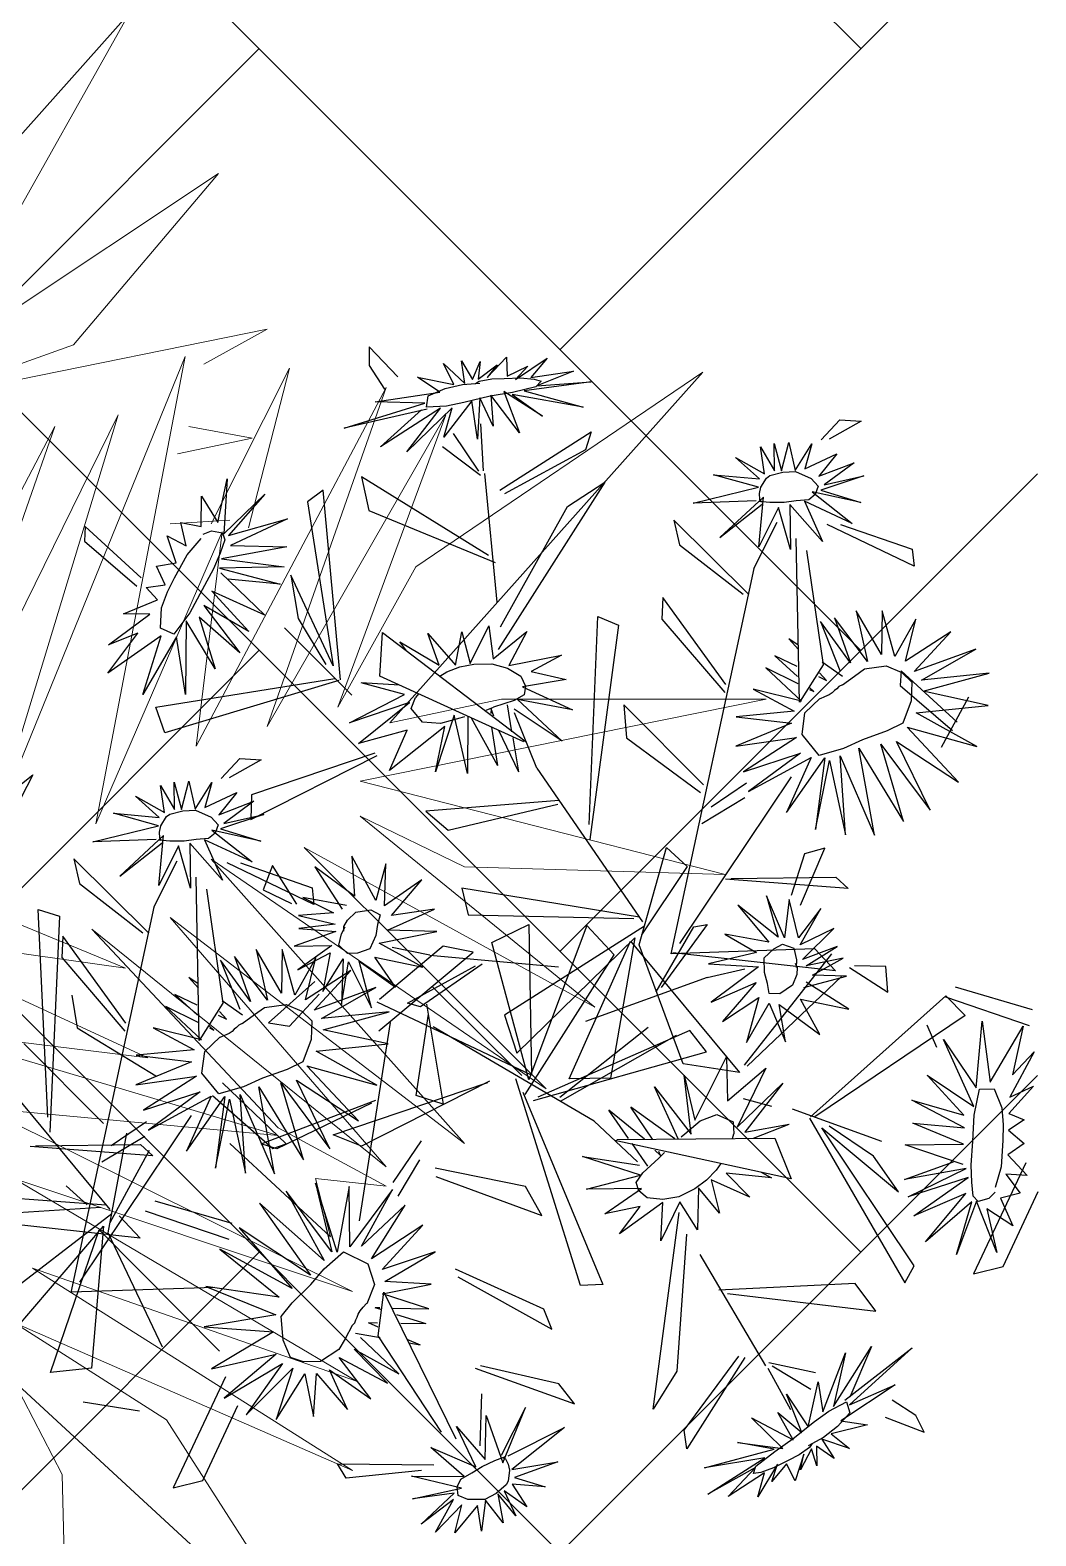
# Model space of a CAD drawing. Header units: millimetres. Extents: x -2729 to 15248, y -12439 to 5292.
# Drawn here: x 5931.3 to 5991.3, y -8467.8 to -8377.9 of the extents above; entities that cross this region are included whole.
import ezdxf

# ---------------------------------------------------------------- set-up
doc = ezdxf.new("R2010")
doc.units = ezdxf.units.MM

# ---------------------------------------------------------------- blocks, each defined once
blk = doc.blocks.new('geghhhhhhhhh')
at = {"color": 70, "linetype": 'Continuous', "lineweight": 0}
for p, q in [((356.453, 49.772), (350.765, 43.405)), ((351.164, 40.378), (356.453, 49.772)), ((358.849, 45.492), (351.164, 40.378)), ((354.956, 40.9), (358.849, 45.492)), ((360.146, 41.317), (350.865, 39.438)), ((358.449, 40.378), (360.146, 41.317)), ((350.865, 39.438), (354.956, 40.9)), ((352.761, 27.852), (357.95, 40.586)), ((357.95, 40.586), (355.555, 28.06)), ((360.745, 40.273), (358.649, 36.098)), ((359.647, 35.994), (360.745, 40.273)), ((371.823, 40.169), (363.439, 30.774)), ((364.138, 34.95), (371.823, 40.169)), ((358.25, 30.148), (363.34, 39.751)), ((363.34, 39.751), (360.146, 30.67)), ((350.665, 27.852), (356.154, 39.021)), ((356.154, 39.021), (352.761, 27.852)), ((360.146, 30.67), (364.936, 39.021)), ((364.936, 39.021), (362.042, 31.192)), ((348.869, 28.06), (354.457, 38.708)), ((354.457, 38.708), (350.665, 27.852)), ((357.751, 37.977), (359.747, 38.394)), ((359.747, 38.394), (358.05, 38.708)), ((357.551, 36.098), (359.148, 36.202)), ((355.555, 28.06), (358.948, 35.889)), ((358.948, 35.889), (358.25, 30.148)), ((362.042, 31.192), (364.138, 34.95)), ((373.519, 31.401), (362.641, 29.209)), ((363.439, 30.774), (366.434, 31.401)), ((366.434, 31.401), (373.519, 31.401)), ((362.641, 29.209), (372.422, 26.703)), ((365.436, 26.912), (362.641, 28.269)), ((362.641, 28.269), (368.929, 23.154)), ((356.354, 24.198), (347.471, 27.852)), ((367.631, 20.962), (358.649, 27.121)), ((358.649, 27.121), (365.436, 19.501)), ((368.929, 23.154), (361.144, 27.434)), ((361.144, 27.434), (367.631, 20.962)), ((372.422, 26.703), (365.436, 26.912)), ((365.436, 19.501), (357.551, 25.555)), ((357.551, 25.555), (363.34, 18.875)), ((356.952, 21.797), (349.667, 25.138)), ((349.667, 25.138), (356.354, 24.198)), ((363.34, 18.875), (355.455, 25.242)), ((355.455, 25.242), (360.445, 19.918)), ((360.445, 19.71), (350.964, 22.528)), ((350.964, 22.528), (356.952, 21.797)), ((362.441, 15.534), (352.561, 20.44)), ((352.561, 20.44), (360.445, 19.71)), ((360.445, 19.918), (363.34, 18.353)), ((361.843, 16.996), (359.148, 19.501)), ((362.541, 13.133), (353.36, 18.561)), ((353.36, 18.561), (362.441, 15.534)), ((363.34, 18.353), (361.443, 18.561)), ((361.443, 18.561), (361.843, 16.996)), ((362.441, 10.733), (353.859, 16.161)), ((353.859, 16.161), (362.541, 13.133)), ((357.451, 12.09), (353.36, 14.699)), ((353.36, 14.699), (362.441, 10.733)), ((354.657, 10.628), (353.36, 13.133)), ((353.36, 13.133), (361.743, 5.409)), ((361.743, 5.409), (357.451, 12.09)), ((354.857, 3.008), (354.657, 10.628))]:
    blk.add_line(p, q, dxfattribs=at)
blk = doc.blocks.new('styrtys')
at = {"color": 86, "linetype": 'Continuous'}
for p, q in [((-18.311, 2.885), (-18.435, 1.784)), ((-16.817, 0.9), (-18.311, 2.885)), ((-18.435, 1.784), (-17.713, 0.271)), ((-12.426, -5.295), (-12.259, -2.485)), ((-14.691, -3.56), (-12.638, -5.529)), ((-12.724, -5.277), (-13.944, -2.861)), ((-11.603, -6.554), (-5.777, -3.769)), ((-5.777, -3.769), (-6.235, -4.801)), ((-22.072, -5.279), (-23.083, -5.849)), ((-22.444, -16.632), (-22.072, -5.279)), ((-12.758, -10.355), (-19.706, -4.768)), ((-19.706, -4.768), (-19.525, -6.814)), ((-6.235, -4.801), (-11.351, -6.821)), ((7.793, -5.923), (9.053, -4.884)), ((10.312, -5.114), (8.279, -5.954)), ((9.053, -4.884), (10.312, -5.114)), ((-36.443, -5.684), (-36.596, -6.542)), ((-33.495, -9.14), (-36.443, -5.684)), ((-23.083, -5.849), (-22.775, -15.758)), ((-12.401, -5.47), (-12.605, -13.181)), ((-36.596, -6.542), (-33.821, -9.602)), ((-19.525, -6.814), (-12.415, -10.806)), ((-5.335, -6.849), (-12.88, -15.984)), ((-7.728, -8.021), (-5.335, -6.849)), ((-12.56, -14.657), (-7.728, -8.021)), ((2.389, -14.57), (-1.523, -9.606)), ((-1.523, -9.606), (-1.361, -11.122)), ((-24.622, -10.075), (-24.497, -12.685)), ((-22.775, -15.758), (-24.622, -10.075)), ((2.876, -13.058), (4.598, -10.482)), ((-1.361, -11.122), (2.043, -14.501)), ((4.592, -21.303), (5.607, -11.591)), ((12.381, -14.081), (7.537, -10.978)), ((8.336, -11.079), (12.401, -13.07)), ((6.119, -12.384), (6.268, -19.263)), ((-25.373, -13.148), (-21.883, -17.626)), ((-24.497, -12.685), (-23.193, -15.613)), ((2.876, -13.058), (-4.87, -35.285)), ((12.401, -13.07), (12.381, -14.081)), ((-20.072, -16.714), (-19.609, -14.136)), ((-19.609, -14.136), (-11.892, -21.671)), ((-2.734, -14.107), (-2.953, -15.38)), ((0.372, -19.734), (-2.734, -14.107)), ((-8.752, -27.018), (-6.726, -14.758)), ((-6.726, -14.758), (-5.565, -15.419)), ((-5.565, -15.419), (-8.826, -27.91)), ((-2.953, -15.38), (0.243, -20.194)), ((-33.585, -16.896), (-22.76, -16.521)), ((-33.23, -18.493), (-33.585, -16.896)), ((-22.551, -16.668), (-33.23, -18.493)), ((-12.017, -21.654), (-20.072, -16.714)), ((6.268, -19.263), (4.592, -21.303)), ((-41.354, -20.024), (-48.059, -29.792)), ((-43.634, -21.403), (-41.354, -20.024)), ((-30.238, -21.601), (-28.979, -20.561)), ((-28.979, -20.561), (-27.719, -20.791)), ((-5.821, -20.187), (-5.921, -22.159)), ((-1.684, -25.514), (-5.821, -20.187)), ((-27.719, -20.791), (-29.753, -21.631)), ((-28.774, -24.246), (-20.822, -21.391)), ((-20.933, -21.236), (-28.557, -22.796)), ((-5.921, -22.159), (-1.925, -25.943)), ((12.686, -25.009), (14.676, -22.24)), ((-28.557, -22.796), (-28.774, -24.246)), ((-11.446, -23.297), (-6.297, -33.172)), ((-10.384, -25.384), (-18.342, -25.047)), ((-18.342, -25.047), (-17.155, -26.319)), ((-39.554, -25.284), (-39.393, -26.8)), ((-35.643, -30.247), (-39.554, -25.284)), ((-17.155, -26.319), (-10.467, -25.582)), ((3.569, -25.68), (-4.275, -34.734)), ((-1.403, -26.871), (0.869, -25.712)), ((-39.393, -26.8), (-35.989, -30.179)), ((-35.156, -28.736), (-33.433, -26.16)), ((-25.651, -29.759), (-30.494, -26.655)), ((-29.695, -26.757), (-25.63, -28.747)), ((-2.068, -27.782), (0.671, -26.56)), ((-33.439, -36.98), (-32.424, -27.269)), ((-27.824, -27.147), (-28.553, -28.513)), ((-26.667, -29.608), (-27.824, -27.147)), ((-42.97, -40.416), (-42.039, -28.026)), ((-40.824, -28.581), (-42.964, -41.312)), ((-35.156, -28.736), (-42.901, -50.963)), ((-42.039, -28.026), (-40.824, -28.581)), ((-31.912, -28.061), (-31.763, -34.94)), ((-28.553, -28.513), (-26.98, -29.537)), ((-25.63, -28.747), (-25.651, -29.759)), ((-6.676, -34.525), (-4.351, -28.941)), ((-4.351, -28.941), (-3.252, -30.221)), ((-40.765, -29.785), (-40.985, -31.057)), ((-37.659, -35.411), (-40.765, -29.785)), ((-6.462, -32.885), (-16.76, -29.863)), ((-16.76, -29.863), (-16.59, -31.487)), ((-3.252, -30.221), (-6.457, -33.948)), ((3.784, -30.334), (2.692, -32.7)), ((3.181, -33.345), (5.035, -30.144)), ((5.035, -30.144), (3.784, -30.334)), ((-40.985, -31.057), (-37.788, -35.871)), ((6.124, -32.7), (-1.073, -31.266)), ((-0.755, -31.255), (5.472, -31.945)), ((-16.59, -31.487), (-6.789, -32.924)), ((5.472, -31.945), (6.124, -32.7)), ((-18.3, -33.173), (-22.452, -35.869)), ((-16.563, -33.747), (-18.3, -33.173)), ((-15.394, -33.298), (-13.059, -32.511)), ((-9.628, -32.997), (-14.204, -41.716)), ((-13.059, -32.511), (-14.004, -41.447)), ((-8.227, -34.924), (-9.628, -32.997)), ((-40.657, -33.353), (-40.581, -35.326)), ((-22.727, -37.705), (-16.563, -33.747)), ((-19.15, -33.61), (-11.608, -35.235)), ((-14.204, -41.716), (-15.394, -33.298)), ((-6.231, -33.453), (-15.162, -37.707)), ((-14.706, -40.046), (-6.875, -34.076)), ((-6.875, -34.076), (-9.353, -42.21)), ((-6.003, -37.418), (-3.301, -33.847)), ((-2.5, -33.817), (-5.673, -37.2)), ((-3.301, -33.847), (-2.5, -33.817)), ((-31.763, -34.94), (-33.439, -36.98)), ((-26.169, -34.318), (-29.202, -36.436)), ((-20.82, -36.291), (-16.516, -34.565)), ((-16.125, -34.507), (-20.082, -36.602)), ((-14.524, -42.553), (-8.227, -34.924)), ((-11.802, -41.936), (-7.17, -34.236)), ((-7.17, -34.236), (-1.66, -42.813)), ((-4.94, -41.881), (-6.676, -34.525)), ((-39.715, -41.192), (-43.853, -35.864)), ((-40.581, -35.326), (-36.266, -38.74)), ((-27.988, -36.792), (-25.998, -35.109)), ((-19.255, -35.46), (-14.574, -41.394)), ((-4.839, -35.256), (3.69, -36.013)), ((4.77, -37.485), (-4.73, -35.247)), ((-29.202, -36.436), (-27.988, -36.792)), ((-14.004, -41.447), (-22.622, -36.001)), ((-20.082, -36.602), (-20.82, -36.291)), ((-19.706, -36.478), (-19.454, -42.521)), ((4.666, -36.457), (-1.335, -42.404)), ((3.69, -36.013), (4.77, -37.485)), ((-45.984, -36.949), (-39.979, -46.329)), ((-25.254, -48.823), (-21.97, -37.302)), ((-20.99, -41.825), (-19.661, -37.093)), ((-15.162, -37.707), (-14.706, -40.046)), ((-2.882, -36.953), (-10.404, -38.667)), ((5.622, -37.404), (7.711, -39.145)), ((7.795, -37.599), (5.936, -37.336)), ((7.711, -39.145), (7.795, -37.599)), ((-10.638, -44.638), (-19.478, -37.864)), ((-1.169, -42.498), (5.082, -37.862)), ((-6.741, -39.487), (-12.491, -42.981)), ((16.168, -41.24), (11.762, -39.337)), ((-33.053, -40.327), (-29.863, -43.914)), ((-29.054, -43.728), (-32.381, -39.647)), ((-4.305, -39.958), (-13.795, -42.798)), ((-12.483, -43.196), (-5.128, -40.139)), ((-3.465, -41.359), (-4.305, -39.958)), ((2.227, -45.954), (11.136, -39.788)), ((11.107, -39.847), (15.846, -42.14)), ((11.136, -39.788), (12.132, -41.085)), ((12.132, -41.085), (2.48, -46)), ((-37.039, -43.461), (-44.236, -42.027)), ((-43.919, -42.016), (-37.691, -42.706)), ((-34.462, -41.358), (-42.307, -50.412)), ((-40.236, -47.71), (-38.416, -41.942)), ((-40.1, -43.459), (-37.36, -42.237)), ((-39.434, -42.548), (-37.162, -41.39)), ((-30.536, -43.54), (-23.407, -41.799)), ((-23.69, -41.943), (-29.626, -43.949)), ((-26.199, -43.548), (-16.643, -41.562)), ((-16.547, -41.508), (-24.598, -44.425)), ((-19.454, -42.521), (-20.99, -41.825)), ((-12.64, -54.264), (-14.963, -41.564)), ((-14.074, -42.971), (-3.465, -41.359)), ((-9.353, -42.21), (-11.802, -41.936)), ((-1.66, -42.813), (-4.94, -41.881)), ((10.214, -42.779), (9.798, -41.373)), ((-37.208, -43.119), (-40.069, -47.116)), ((-37.691, -42.706), (-37.039, -43.461)), ((-14.652, -42.405), (-11.309, -54.372)), ((-40.169, -46.057), (-50.694, -43.96)), ((-29.626, -43.949), (-30.536, -43.54)), ((-29.863, -43.914), (-29.054, -43.728)), ((-24.598, -44.425), (-26.199, -43.548)), ((-42.383, -44.619), (-41.284, -45.898)), ((-21.033, -44.536), (-22.999, -46.801)), ((0.004, -45.056), (-1.609, -44.404)), ((-50.381, -45.563), (-40.491, -46.125)), ((-21.251, -45.643), (-22.821, -47.653)), ((6.272, -47.952), (1.218, -45.368)), ((-39.889, -46.603), (-48.408, -51.632)), ((-38.393, -48.246), (-47.893, -46.008)), ((-37.886, -46.672), (-33.147, -48.965)), ((-32.825, -48.065), (-37.231, -46.162)), ((-15.165, -48.004), (-20.385, -46.264)), ((2.146, -46.032), (6.606, -56.479)), ((2.816, -46.685), (6.891, -51.055)), ((7.281, -55.536), (2.816, -46.685)), ((5.674, -48.742), (3.255, -46.64)), ((-47.746, -53.921), (-40.475, -47.281)), ((-44.686, -55.546), (-40.755, -47.466)), ((-40.475, -47.281), (-42.222, -55.602)), ((-40.755, -47.466), (-34.506, -55.521)), ((-39.474, -46.774), (-38.393, -48.246)), ((-20.423, -46.754), (-14.422, -49.834)), ((-37.856, -54.883), (-40.236, -47.71)), ((-14.422, -49.834), (-15.165, -48.004)), ((6.891, -51.055), (5.674, -48.742)), ((-42.87, -50.933), (-34.342, -51.691)), ((-9.227, -62.128), (-6.249, -50.661)), ((-5.978, -51.999), (-7.553, -60.055)), ((-14.99, -55.403), (-19.922, -52.39)), ((-19.844, -52.862), (-14.652, -56.649)), ((-24.989, -55.78), (-24.332, -53.223)), ((-24.332, -53.223), (-21.148, -62.454)), ((-2.24, -60.392), (-5.314, -53.317)), ((-11.309, -54.372), (-12.64, -54.264)), ((-42.222, -55.602), (-44.686, -55.546)), ((-14.652, -56.649), (-14.99, -55.403)), ((3.649, -56.164), (-4.482, -55.55)), ((6.606, -56.479), (7.281, -55.536)), ((-21.947, -61.952), (-24.989, -55.78)), ((-3.981, -55.814), (4.677, -57.942)), ((4.677, -57.942), (3.649, -56.164)), ((-34.347, -57.092), (-38.261, -63.283)), ((-39.692, -58.491), (-42.972, -57.558)), ((-19.49, -58.394), (-13.848, -61.24)), ((-14.634, -59.934), (-19.147, -58.31)), ((-36.444, -63.071), (-33.82, -58.873)), ((-19.293, -59.97), (-19.765, -63.032)), ((-13.848, -61.24), (-14.634, -59.934)), ((-7.553, -60.055), (-9.227, -62.128)), ((-7.546, -63.604), (-3.763, -59.611)), ((-3.422, -59.747), (-7.526, -64.733)), ((-2.144, -60.541), (-1.108, -63.158)), ((0.642, -61.156), (-2.051, -60.238)), ((-1.866, -60.431), (0.26, -62.105)), ((-38.261, -63.283), (-36.444, -63.071)), ((-27.931, -63.984), (-28.34, -63.059)), ((-28.34, -63.059), (-22.638, -63.825)), ((-7.526, -64.733), (-7.546, -63.604)), ((6.293, -64.418), (5, -63.352)), ((-23.405, -64.07), (-27.931, -63.984)), ((4.454, -64.3), (6.647, -65.468)), ((6.647, -65.468), (6.293, -64.418))]:
    blk.add_line(p, q, dxfattribs=at)
at = {"color": 50, "linetype": 'Continuous'}
for p, q in [((-14.016, 1.357), (-12.913, 0.011)), ((-13.564, 0.031), (-14.016, 1.357)), ((-12.93, 1.381), (-12.423, 0.19)), ((-12.913, 0.011), (-12.93, 1.381)), ((-12.423, 0.19), (-11.827, 1.195)), ((-11.827, 1.195), (-12.081, 0.176)), ((-11.531, 0.209), (-10.25, 1.277)), ((-10.25, 1.277), (-10.34, 0.13)), ((-9.882, -0.117), (-7.85, 0.908)), ((-7.85, 0.908), (-8.949, -0.105)), ((-15.673, 0.735), (-13.564, 0.031)), ((-14.455, -0.31), (-15.673, 0.735)), ((-12.081, 0.176), (-10.853, 0.887)), ((-10.853, 0.887), (-11.531, 0.209)), ((-10.34, 0.13), (-9.042, 0.573)), ((-9.042, 0.573), (-9.882, -0.117)), ((-20.384, -1.759), (-15.411, -0.859)), ((-18.361, -0.422), (-14.455, -0.31)), ((-15.411, -0.859), (-18.361, -0.422)), ((-11.447, -0.874), (-11.531, -2.726)), ((-10.033, -3.306), (-11.447, -0.874)), ((-10.653, -0.752), (-10.033, -3.306)), ((-8.545, -2.484), (-10.653, -0.752)), ((-5.41, -0.819), (-9.435, -0.859)), ((-9.435, -0.859), (-6.062, -2.251)), ((-8.949, -0.105), (-6.371, -0.056)), ((-6.371, -0.056), (-8.663, -0.658)), ((-8.663, -0.658), (-5.41, -0.819)), ((-15.317, -1.234), (-20.384, -1.759)), ((-18.371, -3.115), (-15.667, -1.221)), ((-14.535, -1.275), (-18.371, -3.115)), ((-16.847, -3.602), (-14.535, -1.275)), ((-13.832, -1.331), (-16.847, -3.602)), ((-12.619, -1.055), (-14.545, -3.02)), ((-14.545, -3.02), (-13.832, -1.331)), ((-12.552, -3.38), (-12.619, -1.055)), ((-12.115, -0.956), (-12.552, -3.38)), ((-11.531, -2.726), (-12.115, -0.956)), ((-10.188, -0.988), (-8.545, -2.484)), ((-6.062, -2.251), (-10.188, -0.988)), ((-28.557, -6.417), (-27.681, -3.898)), ((-27.681, -3.898), (-28.283, -7.132)), ((-29.579, -6.536), (-29.337, -4.743)), ((-29.337, -4.743), (-28.557, -6.417)), ((-28.283, -7.132), (-25.568, -5.075)), ((-25.568, -5.075), (-28.021, -7.263)), ((-30.746, -6.153), (-29.579, -6.536)), ((-30.611, -7.575), (-30.746, -6.153)), ((4.16, -5.906), (4.806, -7.429)), ((4.189, -7.527), (4.16, -5.906)), ((4.806, -7.429), (4.997, -5.801)), ((4.997, -5.801), (5.224, -7.477)), ((5.224, -7.477), (5.861, -5.845)), ((5.861, -5.845), (6.034, -7.556)), ((6.034, -7.556), (7.221, -6.102)), ((7.221, -6.102), (6.617, -7.531)), ((-31.659, -6.839), (-30.611, -7.575)), ((-31.327, -8.497), (-31.659, -6.839)), ((-29.503, -7.004), (-28.993, -6.874)), ((-28.993, -6.874), (-28.353, -7.067)), ((-28.353, -7.067), (-28.263, -7.493)), ((-28.021, -7.263), (-24.402, -6.7)), ((-24.402, -6.7), (-27.982, -7.865)), ((2.603, -6.349), (4.189, -7.527)), ((3.852, -7.786), (2.603, -6.349)), ((6.617, -7.531), (8.636, -6.87)), ((8.636, -6.87), (7.397, -8.065)), ((-30.611, -8.109), (-29.663, -7.239)), ((-28.263, -7.493), (-28.643, -8.249)), ((-27.982, -7.865), (-24.646, -8.373)), ((1.168, -7.207), (3.852, -7.786)), ((3.735, -8.269), (1.168, -7.207)), ((3.875, -8.298), (4.291, -7.792)), ((4.291, -7.792), (4.501, -7.675)), ((4.501, -7.675), (5.296, -7.563)), ((5.296, -7.563), (6.055, -7.615)), ((6.055, -7.615), (6.917, -8.153)), ((7.397, -8.065), (9.58, -7.523)), ((9.58, -7.523), (7.643, -8.611)), ((-32.517, -8.549), (-31.327, -8.497)), ((-32.142, -9.721), (-32.517, -8.549)), ((-31.536, -9.371), (-30.611, -8.109)), ((-28.643, -8.249), (-29.151, -9.125)), ((-24.646, -8.373), (-28.608, -8.589)), ((-28.608, -8.589), (-24.954, -9.536)), ((-0.256, -8.74), (3.735, -8.269)), ((3.497, -9.074), (-0.256, -8.74)), ((3.97, -8.896), (1.086, -10.975)), ((3.327, -11.81), (3.97, -8.896)), ((3.727, -9.006), (3.748, -8.651)), ((3.748, -8.651), (3.875, -8.298)), ((6.88, -8.932), (9.03, -11.105)), ((9.702, -9.934), (6.88, -8.932)), ((6.917, -8.153), (7.281, -8.659)), ((7.281, -8.659), (7.05, -9.131)), ((10.061, -8.373), (7.405, -8.902)), ((7.405, -8.902), (9.702, -9.934)), ((7.643, -8.611), (10.061, -8.373)), ((-33.269, -9.747), (-32.142, -9.721)), ((-32.694, -10.56), (-33.269, -9.747)), ((-32.042, -10.167), (-31.536, -9.371)), ((-29.151, -9.125), (-29.986, -10.299)), ((-28.786, -9.127), (-25.316, -10.522)), ((-24.954, -9.536), (-28.786, -9.127)), ((-28.755, -9.417), (-26.449, -12.244)), ((-25.316, -10.522), (-28.356, -9.85)), ((1.086, -10.975), (3.832, -9.31)), ((4.781, -9.62), (3.327, -11.81)), ((4.308, -9.273), (3.647, -9.133)), ((3.822, -9.18), (3.727, -9.006)), ((5.144, -9.37), (4.308, -9.273)), ((5.177, -12.201), (4.781, -9.62)), ((5.866, -9.364), (5.144, -9.37)), ((5.473, -9.536), (5.177, -12.201)), ((7.147, -11.957), (5.473, -9.536)), ((6.623, -9.386), (5.866, -9.364)), ((6.375, -9.435), (7.147, -11.957)), ((9.03, -11.105), (6.375, -9.435)), ((7.05, -9.131), (6.623, -9.386)), ((-34.809, -11.148), (-32.694, -10.56)), ((-32.517, -11.061), (-32.042, -10.167)), ((-29.986, -10.299), (-30.878, -11.569)), ((-29.423, -10.437), (-27.519, -13.103)), ((-26.449, -12.244), (-29.423, -10.437)), ((-35.934, -12.869), (-33.258, -11.35)), ((-33.258, -11.35), (-34.809, -11.148)), ((-32.733, -12.257), (-32.517, -11.061)), ((-30.878, -11.569), (-31.975, -12.713)), ((-29.995, -11.228), (-28.206, -14.296)), ((-27.519, -13.103), (-29.995, -11.228)), ((-36.178, -14.532), (-34.103, -12.394)), ((-34.103, -12.394), (-35.934, -12.869)), ((-31.975, -12.713), (-32.733, -12.257)), ((-31.144, -12.013), (-31.724, -16.365)), ((-29.778, -15.074), (-31.144, -12.013)), ((-30.358, -11.892), (-29.778, -15.074)), ((-28.206, -14.296), (-30.358, -11.892)), ((-32.737, -12.722), (-36.178, -14.532)), ((-34.265, -16.067), (-32.737, -12.722)), ((-31.84, -12.884), (-34.265, -16.067)), ((-31.724, -16.365), (-31.84, -12.884)), ((-18.633, -14.814), (-16.481, -16.483)), ((-18.291, -15.422), (-18.633, -14.814)), ((-16.926, -14.521), (-15.521, -16.61)), ((-16.481, -16.483), (-16.926, -14.521)), ((-15.521, -16.61), (-14.892, -14.676)), ((-14.892, -14.676), (-14.635, -16.622)), ((-14.635, -16.622), (-13.247, -14.528)), ((-13.247, -14.528), (-13.239, -16.504)), ((-13.239, -16.504), (-11.049, -15.124)), ((-11.049, -15.124), (-12.364, -17.011)), ((-18.972, -17.388), (-21.234, -16.973)), ((-18.745, -17.97), (-21.234, -16.973)), ((-16.523, -17.149), (-16.08, -16.946)), ((-16.08, -16.946), (-15.275, -16.743)), ((-15.275, -16.743), (-14.419, -16.686)), ((-14.419, -16.686), (-13.348, -16.785)), ((-13.348, -16.785), (-12.458, -17.159)), ((-12.364, -17.011), (-9.165, -16.793)), ((-9.165, -16.793), (-11.081, -17.527)), ((6.431, -16.685), (7.217, -19.735)), ((7.912, -19.353), (6.431, -16.685)), ((7.29, -16.577), (7.912, -19.353)), ((8.937, -19.397), (7.29, -16.577)), ((8.632, -16.309), (8.937, -19.397)), ((9.815, -19.097), (8.632, -16.309)), ((10.163, -16.504), (9.815, -19.097)), ((10.589, -19.309), (10.163, -16.504)), ((-22.211, -19.247), (-18.745, -17.97)), ((-12.458, -17.159), (-11.715, -17.737)), ((-11.715, -17.737), (-11.512, -18.357)), ((-11.081, -17.527), (-9.068, -18.258)), ((4.928, -18.183), (4.438, -17.481)), ((4.94, -17.932), (4.438, -17.481)), ((12.099, -17.241), (10.589, -19.309)), ((11.188, -19.659), (12.099, -17.241)), ((-18.503, -18.476), (-22.211, -19.247)), ((-21.826, -20.539), (-18.503, -18.476)), ((-18.465, -18.856), (-18.124, -18.224)), ((-17.884, -19.749), (-18.465, -18.856)), ((-17.915, -18.036), (-18.124, -18.224)), ((-11.652, -18.862), (-12.288, -19.133)), ((-9.068, -18.258), (-11.713, -18.383)), ((-11.713, -18.383), (-8.908, -20.101)), ((-11.512, -18.357), (-11.652, -18.862)), ((4.669, -19.777), (3.476, -18.388)), ((4.723, -19.184), (3.476, -18.388)), ((14.089, -18.26), (11.188, -19.659)), ((11.614, -20.335), (14.089, -18.26)), ((-16.837, -19.96), (-17.884, -19.749)), ((-15.958, -19.559), (-17.479, -22.773)), ((-15.601, -23.122), (-15.958, -19.559)), ((-15.352, -19.744), (-15.64, -19.786)), ((-15.15, -19.732), (-15.601, -23.122)), ((-14.028, -19.488), (-13.569, -19.374)), ((-13.724, -19.458), (-13.776, -19.719)), ((-13.607, -19.914), (-13.724, -19.458)), ((-12.288, -19.133), (-13.569, -19.374)), ((-12.659, -20.974), (-12.727, -19.339)), ((-9.753, -21.881), (-12.363, -19.633)), ((-12.097, -19.088), (-9.753, -21.881)), ((-8.908, -20.101), (-12.097, -19.088)), ((4.661, -20.214), (2.856, -19.036)), ((2.856, -19.036), (4.721, -21.265)), ((5.999, -19.716), (6.354, -20.225)), ((6.232, -19.094), (7.343, -20.093)), ((15.445, -19.451), (11.614, -20.335)), ((11.986, -20.893), (15.445, -19.451)), ((-18.847, -20.106), (-21.826, -20.539)), ((-20.19, -22.368), (-18.847, -20.106)), ((-16.585, -20.162), (-20.19, -22.368)), ((-17.479, -22.773), (-16.585, -20.162)), ((-15.64, -19.786), (-16.837, -19.96)), ((-14.98, -19.836), (-13.762, -22.848)), ((-13.841, -20.535), (-13.762, -22.848)), ((-11.446, -23.297), (-12.372, -19.863)), ((1.948, -20.212), (4.214, -21.81)), ((4.721, -21.265), (1.948, -20.212)), ((5.295, -20.627), (5.529, -20.78)), ((5.299, -20.511), (5.529, -20.78)), ((5.904, -19.938), (6.354, -20.225)), ((10.846, -20.199), (10.692, -21.057)), ((13.794, -23.655), (10.846, -20.199)), ((-33.225, -23.107), (-33.035, -21.478)), ((-33.035, -21.478), (-32.807, -23.155)), ((-32.807, -23.155), (-32.17, -21.522)), ((-32.17, -21.522), (-31.997, -23.233)), ((-13.438, -20.782), (-12.559, -23.39)), ((-12.645, -21.332), (-12.559, -23.39)), ((10.692, -21.057), (13.467, -24.117)), ((16.048, -20.987), (11.986, -20.893)), ((12.017, -21.573), (16.048, -20.987)), ((15.755, -22.879), (12.017, -21.573)), ((-35.428, -22.027), (-33.843, -23.205)), ((-34.18, -23.463), (-35.428, -22.027)), ((-33.871, -21.583), (-33.225, -23.107)), ((-33.843, -23.205), (-33.871, -21.583)), ((-31.997, -23.233), (-30.81, -21.78)), ((-30.81, -21.78), (-31.414, -23.208)), ((0.735, -21.711), (3.97, -22.497)), ((4.214, -21.81), (0.735, -21.711)), ((-36.864, -22.885), (-34.18, -23.463)), ((-34.297, -23.946), (-36.864, -22.885)), ((-33.741, -23.469), (-33.531, -23.352)), ((-33.531, -23.352), (-32.736, -23.24)), ((-32.736, -23.24), (-31.976, -23.292)), ((-31.976, -23.292), (-31.114, -23.83)), ((-31.414, -23.208), (-29.395, -22.547)), ((-29.395, -22.547), (-30.634, -23.743)), ((-30.634, -23.743), (-28.451, -23.2)), ((-28.451, -23.2), (-30.389, -24.288)), ((3.97, -22.497), (0.507, -23.448)), ((11.442, -22.791), (15.755, -22.879)), ((14.795, -25.232), (11.442, -22.791)), ((-38.288, -24.417), (-34.297, -23.946)), ((-34.283, -24.328), (-34.156, -23.976)), ((-34.156, -23.976), (-33.741, -23.469)), ((-31.114, -23.83), (-30.75, -24.337)), ((-27.971, -24.05), (-30.626, -24.579)), ((-30.389, -24.288), (-27.971, -24.05)), ((0.507, -23.448), (4.171, -23.382)), ((4.171, -23.382), (0.772, -25.024)), ((10.789, -23.578), (14.795, -25.232)), ((13.433, -27.221), (10.789, -23.578)), ((-34.535, -24.751), (-38.288, -24.417)), ((-34.061, -24.573), (-36.945, -26.653)), ((-36.945, -26.653), (-34.2, -24.988)), ((-34.704, -27.487), (-34.061, -24.573)), ((-33.723, -24.951), (-34.384, -24.81)), ((-34.304, -24.683), (-34.283, -24.328)), ((-34.21, -24.857), (-34.304, -24.683)), ((-32.888, -25.047), (-33.723, -24.951)), ((-32.165, -25.041), (-32.888, -25.047)), ((-31.408, -25.063), (-32.165, -25.041)), ((-31.656, -25.113), (-30.884, -27.635)), ((-29.001, -26.783), (-31.656, -25.113)), ((-30.982, -24.809), (-31.408, -25.063)), ((-31.151, -24.61), (-29.001, -26.783)), ((-28.329, -25.611), (-31.151, -24.61)), ((-30.75, -24.337), (-30.982, -24.809)), ((-30.626, -24.579), (-28.329, -25.611)), ((0.772, -25.024), (4.278, -24.342)), ((4.278, -24.342), (0.92, -26.227)), ((0.92, -26.227), (4.897, -24.676)), ((4.897, -24.676), (3.016, -27.756)), ((3.016, -27.756), (5.698, -24.805)), ((5.698, -24.805), (4.615, -28.969)), ((4.615, -28.969), (5.954, -24.99)), ((5.954, -24.99), (6.359, -29.502)), ((6.359, -29.502), (6.62, -24.788)), ((6.62, -24.788), (8.08, -29.737)), ((7.782, -24.48), (9.89, -29.133)), ((8.08, -29.737), (7.782, -24.48)), ((9.116, -24.39), (11.546, -28.663)), ((9.89, -29.133), (9.116, -24.39)), ((10.058, -24.358), (13.433, -27.221)), ((11.546, -28.663), (10.058, -24.358)), ((-33.25, -25.297), (-34.704, -27.487)), ((-32.855, -27.879), (-33.25, -25.297)), ((-32.558, -25.213), (-32.855, -27.879)), ((-30.884, -27.635), (-32.558, -25.213)), ((-25.323, -27.526), (-24.014, -30.235)), ((-23.188, -29.557), (-25.323, -27.526)), ((-23.055, -27.159), (-23.188, -29.557)), ((-21.948, -29.965), (-23.055, -27.159)), ((-21.088, -27.879), (-21.948, -29.965)), ((-21.479, -30.338), (-21.088, -27.879)), ((-26.254, -29.262), (-24.563, -30.386)), ((-23.721, -30.048), (-26.254, -29.262)), ((-19.073, -29.074), (-21.479, -30.338)), ((-21.134, -30.966), (-19.073, -29.074)), ((-26.647, -30.289), (-24.531, -31.08)), ((-24.563, -30.386), (-26.647, -30.289)), ((-26.719, -31.059), (-24.542, -31.504)), ((-24.531, -31.08), (-26.719, -31.059)), ((-21.475, -31.812), (-18.536, -30.901)), ((-18.536, -30.901), (-21.134, -30.966)), ((-30.741, -32.255), (-30.119, -35.031)), ((-29.094, -35.074), (-30.741, -32.255)), ((-29.4, -31.987), (-29.094, -35.074)), ((-28.217, -34.774), (-29.4, -31.987)), ((-27.869, -32.182), (-28.217, -34.774)), ((-27.442, -34.987), (-27.869, -32.182)), ((-24.542, -31.504), (-27.123, -32.086)), ((-27.123, -32.086), (-24.885, -32.322)), ((-24.885, -32.322), (-27.079, -33.501)), ((-22.079, -32.527), (-18.574, -32.241)), ((-18.574, -32.241), (-21.475, -31.812)), ((-33.103, -33.86), (-33.593, -33.158)), ((-33.091, -33.61), (-33.593, -33.158)), ((-31.601, -32.362), (-30.815, -35.412)), ((-30.119, -35.031), (-31.601, -32.362)), ((-25.933, -32.919), (-27.442, -34.987)), ((-27.079, -33.501), (-25.04, -32.729)), ((-26.844, -35.336), (-25.933, -32.919)), ((-25.04, -32.729), (-25.767, -34.969)), ((-25.767, -34.969), (-24.324, -33.179)), ((-24.324, -33.179), (-24.742, -35.872)), ((-19.648, -34.262), (-22.079, -32.527)), ((-19.15, -33.61), (-21.327, -32.864)), ((-0.531, -32.894), (1.031, -35.308)), ((1.622, -35.084), (-0.531, -32.894)), ((1.231, -32.54), (1.622, -35.084)), ((1.99, -35.157), (1.231, -32.54)), ((2.542, -32.925), (1.99, -35.157)), ((2.829, -35.262), (2.542, -32.925)), ((-33.363, -35.455), (-34.556, -34.065)), ((-33.308, -34.861), (-34.556, -34.065)), ((-23.942, -33.938), (-26.844, -35.336)), ((-26.418, -36.013), (-23.942, -33.938)), ((-24.742, -35.872), (-24.021, -33.401)), ((-24.021, -33.401), (-22.995, -36.296)), ((-23.391, -33.447), (-21.418, -35.245)), ((-22.995, -36.296), (-23.391, -33.447)), ((-22.435, -33.319), (-19.648, -34.262)), ((-21.418, -35.245), (-22.435, -33.319)), ((4.35, -33.701), (2.829, -35.262)), ((2.861, -35.697), (4.35, -33.701)), ((-33.37, -35.891), (-35.175, -34.714)), ((-35.175, -34.714), (-33.311, -36.943)), ((-31.799, -34.772), (-30.688, -35.771)), ((-1.517, -34.512), (0.219, -35.829)), ((1.031, -35.308), (-1.517, -34.512)), ((4.988, -34.965), (2.861, -35.697)), ((2.895, -36.583), (4.988, -34.965)), ((-36.084, -35.889), (-33.818, -37.487)), ((-33.311, -36.943), (-36.084, -35.889)), ((-32.127, -35.615), (-31.678, -35.902)), ((-32.032, -35.394), (-31.678, -35.902)), ((-22.586, -35.129), (-26.418, -36.013)), ((-26.045, -36.57), (-22.586, -35.129)), ((0.219, -35.829), (-2.706, -36.151)), ((-32.737, -36.304), (-32.502, -36.457)), ((-32.733, -36.189), (-32.502, -36.457)), ((-21.984, -36.665), (-26.045, -36.57)), ((-26.014, -37.25), (-21.984, -36.665)), ((-2.882, -36.953), (-0.593, -36.708)), ((0.231, -36.697), (-2.825, -38.436)), ((-2.706, -36.151), (0.231, -36.697)), ((5.057, -36.067), (2.895, -36.583)), ((3.065, -36.972), (5.057, -36.067)), ((5.316, -36.795), (3.065, -36.972)), ((3.386, -37.587), (5.316, -36.795)), ((-37.297, -37.389), (-34.061, -38.175)), ((-33.818, -37.487), (-37.297, -37.389)), ((-22.276, -38.557), (-26.014, -37.25)), ((-2.825, -38.436), (-0.014, -37.6)), ((-0.014, -37.6), (-2.294, -39.667)), ((5.394, -37.891), (3.386, -37.587)), ((-34.061, -38.175), (-37.525, -39.126)), ((-26.59, -38.468), (-22.276, -38.557)), ((-23.236, -40.91), (-26.59, -38.468)), ((-2.294, -39.667), (0.034, -38.51)), ((0.034, -38.51), (-1.035, -41.097)), ((2.766, -38.249), (5.394, -37.891)), ((5.284, -39.859), (2.953, -37.956)), ((-37.525, -39.126), (-33.86, -39.06)), ((-33.86, -39.06), (-37.26, -40.701)), ((-27.243, -39.256), (-23.236, -40.91)), ((-24.598, -42.898), (-27.243, -39.256)), ((-1.035, -41.097), (0.612, -38.934)), ((0.612, -38.934), (1.296, -41.328)), ((1.194, -39.074), (3.384, -41.149)), ((1.296, -41.328), (1.194, -39.074)), ((2.491, -38.92), (5.284, -39.859)), ((3.384, -41.149), (2.491, -38.92)), ((-37.26, -40.701), (-33.753, -40.02)), ((-33.753, -40.02), (-37.111, -41.904)), ((-37.111, -41.904), (-33.134, -40.354)), ((-33.134, -40.354), (-35.015, -43.433)), ((-30.249, -40.158), (-28.141, -44.81)), ((-29.951, -45.415), (-30.249, -40.158)), ((-28.915, -40.068), (-26.486, -44.341)), ((-28.141, -44.81), (-28.915, -40.068)), ((-27.973, -40.035), (-24.598, -42.898)), ((-26.486, -44.341), (-27.973, -40.035)), ((-35.015, -43.433), (-32.333, -40.483)), ((-32.333, -40.483), (-33.416, -44.646)), ((-33.416, -44.646), (-32.077, -40.668)), ((-32.077, -40.668), (-31.672, -45.18)), ((-31.672, -45.18), (-31.411, -40.466)), ((-31.411, -40.466), (-29.951, -45.415)), ((-4.656, -45.308), (-2.321, -41.786)), ((-2.321, -41.786), (-2.582, -44.404)), ((12.245, -45.459), (13.098, -41.549)), ((13.098, -41.549), (13.128, -45.227)), ((13.128, -45.227), (15.481, -42.133)), ((15.481, -42.133), (14.504, -44.947)), ((-5.775, -46.304), (-6.799, -43.042)), ((-6.799, -43.042), (-4.969, -46.12)), ((-4.969, -46.12), (-4.949, -42.564)), ((-4.949, -42.564), (-4.656, -45.308)), ((-2.582, -44.404), (-0.065, -42.753)), ((-0.065, -42.753), (-2.205, -46.027)), ((10.67, -42.354), (12.245, -45.459)), ((11.983, -46.543), (10.67, -42.354)), ((-2.205, -46.027), (0.829, -43.761)), ((0.829, -43.761), (-1.772, -46.383)), ((15.962, -43.743), (14.179, -46.25)), ((14.504, -44.947), (15.962, -43.743)), ((-10.638, -44.638), (-8.348, -47.36)), ((-7.77, -46.076), (-9.669, -44.084)), ((-8.722, -45.914), (-9.669, -44.084)), ((-7.3, -46.13), (-8.349, -44.067)), ((-5.973, -46.282), (-8.349, -44.067)), ((9.451, -44.346), (11.983, -46.543)), ((11.321, -46.985), (9.451, -44.346)), ((-5.354, -46.048), (-4.343, -45.385)), ((-4.343, -45.385), (-3.304, -45.134)), ((-3.304, -45.134), (-2.4, -45.698)), ((-2.4, -45.698), (-2.442, -46.414)), ((8.355, -45.715), (11.321, -46.985)), ((11.273, -47.74), (8.355, -45.715)), ((11.929, -47.058), (12.44, -45.557)), ((12.44, -45.557), (13.32, -45.65)), ((13.32, -45.65), (13.63, -46.826)), ((15.67, -45.779), (14.002, -47.205)), ((14.179, -46.25), (15.67, -45.779)), ((-29.398, -46.538), (-27.642, -50.92)), ((-27.125, -50.456), (-29.398, -46.538)), ((-27.592, -46.284), (-27.125, -50.456)), ((-26.815, -50.516), (-27.592, -46.284)), ((-25.63, -46.708), (-26.815, -50.516)), ((-26.034, -50.294), (-25.63, -46.708)), ((-11.575, -46.637), (-8.259, -47.572)), ((-8.27, -48.178), (-11.575, -46.637)), ((0.631, -49.493), (-9.547, -45.924)), ((-9.426, -45.887), (-0.039, -46.96)), ((-8.557, -46.231), (-7.805, -47.685)), ((-5.597, -46.209), (-5.354, -46.048)), ((-2.552, -46.673), (-2.442, -46.414)), ((-1.772, -46.383), (0.905, -46.235)), ((-1.32, -46.814), (0.905, -46.235)), ((-31.057, -47.052), (-28.566, -51.691)), ((-27.642, -50.92), (-31.057, -47.052)), ((-23.084, -47.208), (-26.034, -50.294)), ((-25.332, -50.335), (-23.084, -47.208)), ((-8.115, -48.057), (-7.056, -47.297)), ((-7.25, -46.792), (-6.951, -47.155)), ((-6.689, -47), (-7.056, -47.297)), ((-6.951, -47.155), (-7.014, -46.897)), ((-0.039, -46.96), (0.631, -49.493)), ((8.236, -47.086), (11.273, -47.74)), ((11.089, -48.698), (8.236, -47.086)), ((11.657, -48.585), (11.929, -47.058)), ((13.63, -46.826), (13.577, -47.837)), ((14.002, -47.205), (14.866, -47.698)), ((-28.566, -51.691), (-32.442, -48.364)), ((-32.442, -48.364), (-29.736, -52.336)), ((-22.442, -48.236), (-25.332, -50.335)), ((-24.829, -51.16), (-22.442, -48.236)), ((-11.588, -48.607), (-8.27, -48.178)), ((-8.578, -48.571), (-8.115, -48.057)), ((-3.755, -48.437), (-4.398, -48.961)), ((-3.439, -48.066), (-3.755, -48.437)), ((7.63, -48.317), (11.089, -48.698)), ((10.914, -49.905), (7.63, -48.317)), ((13.577, -47.837), (13.454, -48.772)), ((14.866, -47.698), (13.856, -48.199)), ((13.856, -48.199), (14.691, -49.102)), ((-8.32, -48.98), (-11.588, -48.607)), ((-10.665, -50.211), (-8.32, -48.98)), ((-8.491, -49.088), (-8.578, -48.571)), ((-8.046, -49.564), (-8.491, -49.088)), ((-5.15, -49.374), (-6.163, -49.737)), ((-4.928, -49.341), (-5.301, -51.826)), ((-4.398, -48.961), (-5.15, -49.374)), ((-3.872, -50.997), (-4.928, -49.341)), ((-1.964, -50.278), (-4.12, -48.977)), ((-4.12, -48.977), (-3.872, -50.997)), ((-3.196, -48.687), (-1.964, -50.278)), ((-0.541, -49.29), (-3.196, -48.687)), ((-1.107, -48.884), (-0.541, -49.29)), ((11.397, -50.002), (11.657, -48.585)), ((13.454, -48.772), (13.149, -50.306)), ((14.691, -49.102), (13.634, -49.652)), ((-33.744, -49.49), (-30.577, -52.763)), ((-29.736, -52.336), (-33.744, -49.49)), ((-21.535, -49.552), (-24.829, -51.16)), ((-24.273, -51.878), (-21.535, -49.552)), ((-8.531, -50.023), (-10.665, -50.211)), ((-7.15, -49.948), (-9.958, -51.497)), ((-9.958, -51.497), (-8.531, -50.023)), ((-7.128, -49.774), (-8.046, -49.564)), ((-7.545, -52.214), (-7.15, -49.948)), ((-6.143, -50.038), (-7.545, -52.214)), ((-6.163, -49.737), (-7.128, -49.774)), ((-5.301, -51.826), (-6.143, -50.038)), ((7.33, -50.357), (10.37, -49.681)), ((11.065, -50.155), (7.33, -50.357)), ((7.419, -51.403), (11.065, -50.155)), ((14.646, -50.267), (10.732, -56.458)), ((11.306, -51.011), (11.397, -50.002)), ((13.149, -50.306), (12.658, -51.496)), ((13.634, -49.652), (14.636, -51.015)), ((-21.008, -51.223), (-24.273, -51.878)), ((-24.203, -52.603), (-21.008, -51.223)), ((11.131, -50.717), (7.419, -51.403)), ((7.631, -52.588), (11.131, -50.717)), ((11.281, -51.857), (11.306, -51.011)), ((13.375, -50.79), (14.098, -52.022)), ((14.636, -51.015), (13.375, -50.79)), ((-34.845, -51.595), (-30.909, -53.779)), ((-30.577, -52.763), (-34.845, -51.595)), ((10.87, -51.638), (7.631, -52.588)), ((8.117, -54.207), (10.87, -51.638)), ((11.543, -52.205), (11.281, -51.857)), ((12.204, -52.109), (11.543, -52.205)), ((12.611, -51.776), (12.204, -52.109)), ((12.549, -56.245), (15.173, -52.047)), ((14.098, -52.022), (12.879, -52.168)), ((-21.474, -53.094), (-24.203, -52.603)), ((11.159, -52.168), (8.117, -54.207)), ((9.86, -55.187), (11.159, -52.168)), ((11.452, -52.176), (9.86, -55.187)), ((12.273, -55.361), (11.452, -52.176)), ((13.417, -53.896), (12.003, -52.708)), ((12.003, -52.708), (12.273, -55.361)), ((12.879, -52.168), (13.417, -53.896)), ((-30.909, -53.779), (-35.239, -53.972)), ((-24.433, -53.311), (-21.474, -53.094)), ((-21.801, -54.544), (-24.433, -53.311)), ((-35.239, -53.972), (-31.168, -54.768)), ((-31.168, -54.768), (-35.115, -56.511)), ((-24.683, -54.132), (-24.96, -54.092)), ((-24.638, -54.238), (-24.96, -54.092)), ((-23.934, -54.239), (-21.801, -54.544)), ((-23.757, -54.638), (-22.088, -55.393)), ((-24.885, -55.917), (-26.314, -55.481)), ((-24.944, -55.014), (-25.473, -54.944)), ((-24.936, -55.255), (-25.473, -54.944)), ((-23.555, -55.199), (-22.088, -55.393)), ((-35.115, -56.511), (-31.176, -56.115)), ((-31.176, -56.115), (-34.581, -58.349)), ((-26.517, -56.392), (-24.047, -58.185)), ((-24.781, -58.646), (-26.517, -56.392)), ((-24.047, -58.185), (-26.048, -55.753)), ((-23.318, -56.193), (-22.577, -56.622)), ((-23.223, -56.425), (-22.577, -56.622)), ((10.732, -56.458), (12.549, -56.245)), ((-34.581, -58.349), (-30.86, -56.719)), ((-30.86, -56.719), (-33.386, -59.487)), ((-33.386, -59.487), (-30.287, -57.067)), ((-30.287, -57.067), (-31.654, -59.993)), ((-31.654, -59.993), (-29.615, -57.5)), ((-29.615, -57.5), (-29.419, -60.076)), ((-28.133, -57.429), (-25.883, -59.455)), ((-27.353, -59.925), (-28.133, -57.429)), ((-27.465, -56.786), (-24.781, -58.646)), ((-25.883, -59.455), (-27.465, -56.786)), ((-29.419, -60.076), (-28.925, -57.563)), ((-28.925, -57.563), (-27.353, -59.925)), ((0.805, -63.539), (2.579, -60.207)), ((1.466, -63.293), (4.165, -60.004)), ((2.579, -60.207), (1.466, -63.293)), ((4.165, -60.004), (2.515, -62.863)), ((-16.791, -61.102), (-18.575, -63.771)), ((-18.526, -64.205), (-16.791, -61.102)), ((2.192, -62.999), (6.564, -60.383)), ((6.564, -60.383), (2.437, -63.3)), ((-21.016, -61.719), (-19.567, -63.892)), ((-20.158, -64.26), (-21.016, -61.719)), ((-19.567, -63.892), (-19.174, -61.292)), ((-19.174, -61.292), (-18.526, -64.205)), ((-0.178, -64.302), (0.738, -61.707)), ((0.738, -61.707), (0.805, -63.539)), ((-22.699, -62.772), (-20.158, -64.26)), ((-20.933, -64.732), (-22.699, -62.772)), ((-18.172, -63.843), (-14.629, -62.561)), ((-14.629, -62.561), (-18.047, -64.674)), ((-1.22, -62.223), (-0.178, -64.302)), ((-0.592, -64.605), (-1.22, -62.223)), ((5.294, -62.45), (1.801, -64.201)), ((2.437, -63.3), (5.294, -62.45)), ((-3.472, -63.355), (-1.163, -64.961)), ((-1.831, -65.407), (-3.472, -63.355)), ((-1.869, -63.247), (-0.592, -64.605)), ((-1.163, -64.961), (-1.869, -63.247)), ((-24.045, -64.34), (-20.933, -64.732)), ((-21.179, -65.401), (-24.045, -64.34)), ((-21.137, -64.882), (-20.442, -64.582)), ((-20.442, -64.582), (-19.79, -64.271)), ((-19.79, -64.271), (-18.991, -64.006)), ((-18.991, -64.006), (-18.333, -63.854)), ((-18.511, -63.885), (-18.352, -64.003)), ((-18.352, -64.003), (-18.221, -64.333)), ((-18.187, -64.706), (-18.35, -65.341)), ((-18.221, -64.333), (-18.187, -64.706)), ((-18.047, -64.674), (-15.272, -64.551)), ((-15.272, -64.551), (-17.949, -65.161)), ((3.347, -64.634), (1.138, -64.887)), ((1.801, -64.201), (3.347, -64.634)), ((-24.16, -65.686), (-21.179, -65.401)), ((-21.427, -65.818), (-21.416, -65.293)), ((-21.416, -65.293), (-21.137, -64.882)), ((-18.491, -65.536), (-19.164, -65.973)), ((-18.35, -65.341), (-18.491, -65.536)), ((-16.211, -65.935), (-18.146, -65.537)), ((-18.146, -65.537), (-17.435, -66.995)), ((-17.949, -65.161), (-16.211, -65.935)), ((-6.625, -65.988), (-2.352, -65.39)), ((-4.473, -64.728), (-1.831, -65.407)), ((-2.352, -65.39), (-4.473, -64.728)), ((0.171, -65.513), (0.056, -66.675)), ((1.134, -66.379), (0.171, -65.513)), ((0.539, -65.144), (1.134, -66.379)), ((2.108, -65.898), (0.539, -65.144)), ((1.138, -64.887), (2.108, -65.898)), ((-21.642, -65.651), (-24.16, -65.686)), ((-23.825, -67.252), (-21.642, -65.651)), ((-21.734, -66.015), (-23.825, -67.252)), ((-23.03, -67.82), (-21.734, -66.015)), ((-21.281, -66.406), (-23.03, -67.82)), ((-21.899, -68.013), (-21.281, -66.406)), ((-20.883, -66.123), (-21.427, -65.818)), ((-19.874, -66.247), (-20.883, -66.123)), ((-19.83, -66.292), (-20.292, -68.11)), ((-19.164, -65.973), (-19.874, -66.247)), ((-18.95, -67.769), (-19.83, -66.292)), ((-19.063, -66.02), (-18.95, -67.769)), ((-18.148, -67.444), (-19.063, -66.02)), ((-18.664, -65.888), (-18.148, -67.444)), ((-17.435, -66.995), (-18.664, -65.888)), ((-2.98, -65.825), (-6.625, -65.988)), ((-6.611, -67.562), (-2.98, -65.825)), ((-3.595, -66.334), (-6.611, -67.562)), ((-5.418, -67.847), (-3.595, -66.334)), ((-2.261, -66.308), (-3.67, -68.096)), ((-2.731, -67.289), (-2.261, -66.308)), ((-1.742, -66.339), (-2.731, -67.289)), ((-1.339, -67.416), (-1.742, -66.339)), ((-0.629, -65.907), (-1.339, -67.416)), ((-0.144, -65.645), (-0.957, -66.808)), ((-0.957, -66.808), (-0.629, -65.907)), ((0.056, -66.675), (-0.144, -65.645)), ((-20.348, -66.561), (-21.899, -68.013)), ((-20.292, -68.11), (-20.348, -66.561)), ((-3.102, -66.713), (-5.418, -67.847)), ((-3.67, -68.096), (-3.102, -66.713))]:
    blk.add_line(p, q, dxfattribs=at)
for points in [[(-12.281, -0.071), (-12.038, 0.039), (-11.278, 0.087), (-10.527, 0.025), (-9.562, -0.062), (-8.761, -0.232), (-8.373, -0.413), (-8.724, -0.703), (-10.141, -0.863), (-11.492, -0.928), (-13.102, -1.113), (-14.159, -1.195), (-15.343, -1.106), (-15.159, -0.446), (-14.112, -0.132), (-13.056, -0.03), (-12.021, -0.081)], [(7.267, -20.608), (8.044, -20.164), (8.698, -19.811), (9.996, -19.791), (10.881, -20.307), (11.402, -20.953), (11.227, -22.055), (10.578, -23.316), (9.581, -23.656), (8.065, -23.995), (6.876, -24.37), (5.368, -24.608), (4.515, -23.242), (4.839, -21.986), (5.837, -21.243)], [(7.267, -20.608), (7.049, -20.67), (6.902, -20.792), (6.751, -20.876), (6.606, -21.001), (6.404, -21.101), (6.128, -21.185), (5.842, -21.264), (5.837, -21.243)], [(-24.066, -31.549), (-24.033, -31.273), (-23.774, -30.926), (-23.234, -30.515), (-22.314, -30.485), (-21.792, -30.84), (-22.023, -31.404), (-22.215, -32.046), (-22.663, -32.791), (-23.43, -32.946), (-24.027, -32.91), (-24.466, -32.344), (-24.231, -31.684), (-23.975, -31.31)], [(-30.765, -36.285), (-29.988, -35.842), (-29.333, -35.489), (-28.035, -35.469), (-27.151, -35.985), (-26.63, -36.63), (-26.804, -37.733), (-27.453, -38.994), (-28.45, -39.333), (-29.967, -39.673), (-31.156, -40.047), (-32.664, -40.285), (-33.517, -38.919), (-33.192, -37.664), (-32.194, -36.921)], [(2.445, -36.744), (2.531, -37.008), (2.444, -37.432), (2.128, -38.032), (1.307, -38.448), (0.684, -38.347), (0.655, -37.738), (0.557, -37.075), (0.648, -36.211), (1.279, -35.746), (1.834, -35.527), (2.472, -35.854), (2.538, -36.551), (2.463, -36.999)], [(-30.765, -36.285), (-30.982, -36.347), (-31.13, -36.47), (-31.28, -36.553), (-31.425, -36.678), (-31.627, -36.778), (-31.903, -36.863), (-32.19, -36.942), (-32.194, -36.921)], [(-26.462, -54.983), (-26.979, -55.713), (-27.423, -56.31), (-28.591, -56.876), (-29.611, -56.782), (-30.356, -56.417), (-30.664, -55.344), (-30.608, -53.927), (-29.848, -53.198), (-28.617, -52.25), (-27.698, -51.408), (-26.431, -50.555), (-25.081, -51.432), (-24.845, -52.708), (-25.435, -53.803)], [(-26.462, -54.983), (-26.291, -54.835), (-26.209, -54.661), (-26.108, -54.522), (-26.03, -54.347), (-25.889, -54.171), (-25.674, -53.978), (-25.448, -53.786), (-25.435, -53.803)], [(-0.068, -65.336), (-0.242, -65.539), (-0.91, -65.904), (-1.618, -66.165), (-2.529, -66.494), (-3.326, -66.678), (-3.754, -66.677), (-3.559, -66.267), (-2.342, -65.523), (-1.145, -64.894), (0.236, -64.045), (1.159, -63.524), (2.271, -63.105), (2.383, -63.781), (1.565, -64.507), (0.652, -65.046), (-0.308, -65.437)]]:
    blk.add_lwpolyline(points, dxfattribs=at)

msp = doc.modelspace()

# ---------------------------------------------------------------- hatches: boundary and pattern name
at = {"true_color": 0x57574c}
h = msp.add_hatch(dxfattribs=at)
h.set_pattern_fill('AR-HBONE', color=251, scale=0.25)
h.set_pattern_definition([(45, (-0.0007, -12635.68), (4e-15, 35.921024), [76.2, -25.4]), (135, (17.96, -12617.72), (4e-15, 35.921024), [76.2, -25.4])])
h.paths.add_polyline_path([(5991.418, -8471.869), (5991.418, -8044.928), (5353.986, -8044.928), (5310.535, -8044.928), (5310.535, -8806.052), (5830.213, -8806.052), (5830.213, -8471.869)])

# ---------------------------------------------------------------- block references
at = {"color": 7, "linetype": 'Continuous', "lineweight": 0, "xscale": 2.227967417066542, "yscale": 2.227967417066542, "zscale": 2.227967417066542}
msp.add_blockref('geghhhhhhhhh', (5143.023, -8487.819, 0.112), dxfattribs=at)
at = {"rotation": 7.02783481133468}
msp.add_blockref('styrtys', (5970.037, -8397.442, 0.246), dxfattribs=at)

doc.saveas('drawing.dxf')
